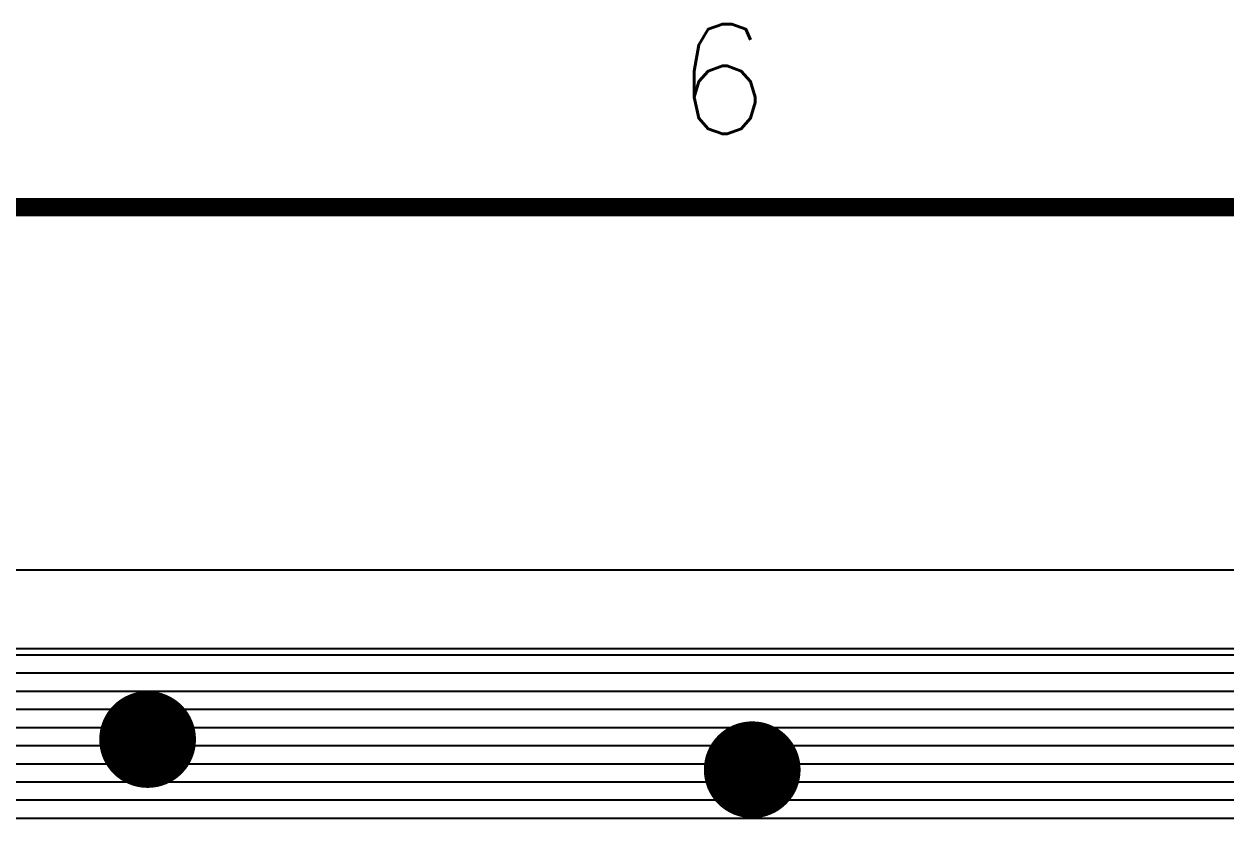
# Model space of a CAD drawing. Extents: x 295 to 953, y 10 to 290.
# Drawn here: x 741.03 to 773.85, y 268.17 to 290 of the extents above; entities that cross this region are included whole.
import ezdxf
from ezdxf.enums import TextEntityAlignment as Align

# ---------------------------------------------------------------- set-up
doc = ezdxf.new("R2010")
doc.units = 0
doc.header["$LTSCALE"] = 5
doc.header["$MEASUREMENT"] = 0
doc.layers.get('0').update_dxf_attribs({"linetype": 'CONTINUOUS', "lineweight": 25})
doc.layers.add('문자', color=4, linetype='CONTINUOUS')
doc.layers.add('테두리', color=3, linetype='CONTINUOUS')
doc.styles.get("Standard").update_dxf_attribs({"font": 'simplex.shx'})

# ---------------------------------------------------------------- blocks, each defined once
blk = doc.blocks.new('C')
at = {"layer": '테두리', "const_width": 0.5}
blk.add_lwpolyline([(15, 285), (15, 15), (405, 15), (405, 285), (15, 285)], dxfattribs=at)
at = {"layer": '문자'}
blk.add_text('6', height=3, dxfattribs=at).set_placement((283.125, 288.5), align=Align.MIDDLE)

msp = doc.modelspace()

# ---------------------------------------------------------------- linework, layer by layer
for p, q in [((843.878, 275.097), (529.277, 275.097)), ((822.006, 272.95), (608.915, 272.95)), ((608.948, 272.785), (825.361, 272.785)), ((609.033, 272.29), (825.968, 272.29)), ((609.033, 271.795), (826.463, 271.795)), ((609.033, 271.299), (826.959, 271.299)), ((609.033, 270.804), (827.454, 270.804)), ((609.033, 270.309), (827.949, 270.309)), ((609.033, 269.813), (828.398, 269.813)), ((608.994, 269.318), (828.603, 269.318)), ((608.895, 268.823), (828.61, 268.823)), ((608.578, 268.328), (828.61, 268.328))]:
    msp.add_line(p, q)
at = {"const_width": 1.321}
for points in [[(743.748, 270.474, 1), (745.069, 270.474, 1)], [(760.258, 269.648, 1), (761.579, 269.648, 1)]]:
    msp.add_lwpolyline(points, format="xyb", close=True, dxfattribs=at)

# ---------------------------------------------------------------- block references
msp.add_blockref('C', (476.978, 0))

doc.saveas('drawing.dxf')
